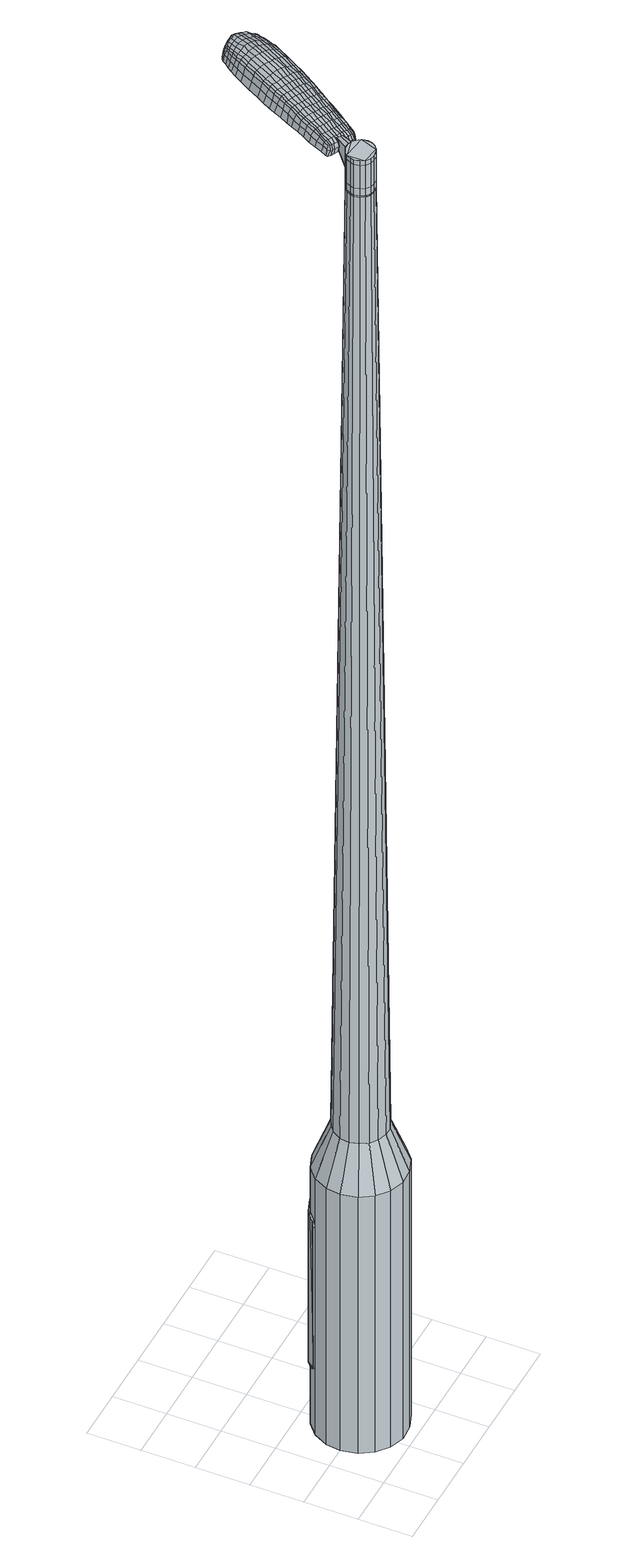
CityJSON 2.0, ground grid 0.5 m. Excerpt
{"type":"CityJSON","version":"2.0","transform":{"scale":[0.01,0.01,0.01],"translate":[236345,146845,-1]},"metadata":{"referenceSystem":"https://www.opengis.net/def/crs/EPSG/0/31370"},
"CityObjects":{
"object1":{"type":"GenericCityObject","attributes":{"cluster":492,"mean_distance_to_centroid":0.286,"new_centroid_x":236345.64,"new_centroid_y":146845.49,"mean_distance_to_camera":8.13,"H1":19.15,"H2":19.82,"Z_final":113.29,"cluster2":-1,"proj_x":236351.49,"proj_y":146848.65,"id_line":56279,"bearing_l":151.65,"distance":6.65,"orientation":"right","G_obj":61.65},"geometry":[{"type":"MultiSurface","lod":"2","boundaries":[[[0,1,2,3]],[[1,4,5,2]],[[4,6,7,5]],[[6,8,9,7]],[[8,10,11,9]],[[10,12,13,11]],[[12,14,15,13]],[[14,16,17,15]],[[16,18,19,17]],[[18,20,21,19]],[[20,22,23,21]],[[22,24,25,23]],[[24,26,27,25]],[[26,28,29,27]],[[28,30,31,29]],[[30,32,33,31]],[[32,34,35,33]],[[34,0,3,35]],[[36,37,38,39]],[[38,40,41,42]],[[41,43,42]],[[42,44,45,46]],[[45,47,46]],[[46,48,49,50]],[[49,51,50]],[[42,46,50,38]],[[50,52,39,38]],[[53,36,39]],[[2,5,7,35]],[[7,9,11,15]],[[11,13,15]],[[15,17,19,23]],[[19,21,23]],[[23,25,27,31]],[[27,29,31]],[[15,23,31,7]],[[31,33,35,7]],[[3,2,35]],[[1,0,54,55]],[[0,34,56,54]],[[34,32,57,56]],[[32,30,58,57]],[[30,28,59,58]],[[28,26,60,59]],[[26,24,61,60]],[[24,22,62,61]],[[22,20,63,62]],[[20,18,64,63]],[[18,16,65,64]],[[16,14,66,65]],[[14,12,67,66]],[[12,10,68,67]],[[10,8,69,68]],[[8,6,70,69]],[[6,4,71,70]],[[4,1,55,71]],[[55,54,72,73]],[[54,56,74,72]],[[56,57,75,74]],[[57,58,76,75]],[[58,59,77,76]],[[59,60,78,77]],[[60,61,79,78]],[[61,62,80,79]],[[62,63,81,80]],[[63,64,82,81]],[[64,65,83,82]],[[65,66,84,83]],[[66,67,85,84]],[[67,68,86,85]],[[68,69,87,86]],[[69,70,88,87]],[[70,71,89,88]],[[71,55,73,89]],[[90,91,92,73]],[[74,93,91,90]],[[75,94,93,74]],[[95,96,94,75]],[[77,97,96,95]],[[78,98,97,77]],[[79,99,98,78]],[[80,100,99,79]],[[101,102,100,80]],[[103,104,102,101]],[[83,105,104,103]],[[84,106,105,83]],[[85,107,106,84]],[[108,109,107,85]],[[87,110,109,108]],[[111,112,110,87]],[[113,114,112,111]],[[73,92,114,113]],[[115,116,117,118]],[[119,115,118,120]],[[121,119,120,122]],[[123,121,122,124]],[[125,123,124,126]],[[127,125,126,128]],[[129,127,128,130]],[[131,129,130,132]],[[133,131,132,134]],[[135,133,134,136]],[[137,135,136,138]],[[139,137,138,140]],[[141,139,140,142]],[[143,141,142,144]],[[145,143,144,146]],[[147,145,146,148]],[[72,90,73]],[[72,74,90]],[[76,95,75]],[[76,77,95]],[[81,101,80]],[[81,82,103,101]],[[82,83,103]],[[86,108,85]],[[86,87,108]],[[88,111,87]],[[88,89,113,111]],[[89,73,113]],[[149,92,91]],[[150,114,92]],[[150,151,112,114]],[[151,110,112]],[[152,109,110]],[[152,107,109]],[[153,104,105]],[[153,154,102,104]],[[154,100,102]],[[155,96,97]],[[155,94,96]],[[149,91,93]],[[39,52,147,156]],[[92,149,157,148]],[[53,39,156,116]],[[149,93,117,157]],[[36,53,116,115]],[[93,94,118,117]],[[37,36,115,119]],[[94,155,120,118]],[[38,37,119,121]],[[155,97,122,120]],[[40,38,121,123]],[[97,98,124,122]],[[41,40,123,125]],[[98,99,126,124]],[[43,41,125,127]],[[99,100,128,126]],[[42,43,127,129]],[[100,154,130,128]],[[44,42,129,131]],[[154,153,132,130]],[[45,44,131,133]],[[153,105,134,132]],[[47,45,133,135]],[[105,106,136,134]],[[46,47,135,137]],[[106,107,138,136]],[[48,46,137,139]],[[107,152,140,138]],[[49,48,139,141]],[[152,110,142,140]],[[51,49,141,143]],[[110,151,144,142]],[[50,51,143,145]],[[151,150,146,144]],[[52,50,145,147]],[[150,92,148,146]],[[147,148,158,159]],[[148,157,160,158]],[[157,117,161,160]],[[117,116,162,161]],[[116,156,163,162]],[[156,147,159,163]],[[164,165,166,167]],[[168,164,167,169]],[[164,168,170,171]],[[165,164,171,172]],[[173,174,175,176]],[[177,173,176,178]],[[173,177,179,180]],[[174,173,180,181]],[[182,183,184,185]],[[186,182,185,187]],[[182,186,188,189]],[[183,182,189,190]],[[191,192,193,194]],[[195,191,194,196]],[[191,195,197,198]],[[192,191,198,199]],[[200,201,202,203]],[[204,200,203,205]],[[200,204,206,207]],[[201,200,207,208]],[[209,210,211,212]],[[213,209,212,214]],[[209,213,215,216]],[[210,209,216,217]],[[218,219,220,221]],[[210,218,221,211]],[[218,210,217,222]],[[219,218,222,223]],[[224,225,226,227]],[[219,224,227,220]],[[224,219,223,228]],[[225,224,228,229]],[[230,168,169,231]],[[225,230,231,226]],[[230,225,229,232]],[[168,230,232,170]],[[233,234,235,236]],[[237,233,236,238]],[[233,237,239,240]],[[234,233,240,241]],[[242,243,244,245]],[[234,242,245,235]],[[242,234,241,246]],[[243,242,246,247]],[[248,249,250,251]],[[243,248,251,244]],[[248,243,247,252]],[[249,248,252,253]],[[254,255,256,257]],[[249,254,257,250]],[[254,249,253,258]],[[255,254,258,259]],[[260,165,172,261]],[[255,260,261,256]],[[260,255,259,262]],[[165,260,262,166]],[[263,264,265,266]],[[267,263,266,268]],[[263,267,269,270]],[[264,263,270,271]],[[272,273,274,275]],[[264,272,275,265]],[[272,264,271,276]],[[273,272,276,277]],[[278,279,280,281]],[[273,278,281,274]],[[278,273,277,282]],[[279,278,282,283]],[[284,177,178,285]],[[279,284,285,280]],[[284,279,283,286]],[[177,284,286,179]],[[287,288,289,290]],[[291,287,290,292]],[[287,291,293,294]],[[288,287,294,295]],[[296,297,298,299]],[[288,296,299,289]],[[296,288,295,300]],[[297,296,300,301]],[[302,303,304,305]],[[297,302,305,298]],[[302,297,301,306]],[[303,302,306,307]],[[308,309,310,311]],[[303,308,311,304]],[[308,303,307,312]],[[309,308,312,313]],[[314,174,181,315]],[[309,314,315,310]],[[314,309,313,316]],[[174,314,316,175]],[[317,203,202,318]],[[319,317,318,320]],[[317,319,321,322]],[[203,317,322,205]],[[323,319,320,324]],[[325,323,324,326]],[[323,325,327,328]],[[319,323,328,321]],[[329,325,326,330]],[[331,329,330,332]],[[329,331,333,334]],[[325,329,334,327]],[[335,331,332,336]],[[337,335,336,338]],[[335,337,339,340]],[[331,335,340,333]],[[341,337,338,342]],[[192,341,342,193]],[[341,192,199,343]],[[337,341,343,339]],[[344,345,190,189]],[[346,344,189,188]],[[344,346,347,348]],[[345,344,348,349]],[[350,351,349,348]],[[352,350,348,347]],[[350,352,353,354]],[[351,350,354,355]],[[356,357,355,354]],[[358,356,354,353]],[[356,358,359,360]],[[357,356,360,361]],[[362,363,361,360]],[[364,362,360,359]],[[362,364,197,195]],[[363,362,195,196]],[[365,366,367,368]],[[267,365,368,269]],[[365,267,268,369]],[[366,365,369,370]],[[371,186,187,372]],[[366,371,372,367]],[[371,366,370,373]],[[186,371,373,188]],[[374,375,376,377]],[[213,374,377,215]],[[374,213,214,378]],[[375,374,378,379]],[[380,381,382,383]],[[375,380,383,376]],[[380,375,379,384]],[[381,380,384,385]],[[386,183,190,387]],[[381,386,387,382]],[[386,381,385,388]],[[183,386,388,184]],[[389,390,391,392]],[[171,389,392,172]],[[389,171,170,393]],[[390,389,393,394]],[[395,396,397,398]],[[390,395,398,391]],[[395,390,394,399]],[[396,395,399,400]],[[401,194,193,402]],[[396,401,402,397]],[[401,396,400,403]],[[194,401,403,196]],[[404,405,406,407]],[[176,404,407,178]],[[404,176,175,408]],[[405,404,408,409]],[[410,198,197,411]],[[405,410,411,406]],[[410,405,409,412]],[[198,410,412,199]],[[413,414,415,416]],[[291,413,416,293]],[[413,291,292,417]],[[414,413,417,418]],[[419,204,205,420]],[[414,419,420,415]],[[419,414,418,421]],[[204,419,421,206]],[[422,423,424,425]],[[237,422,425,239]],[[422,237,238,426]],[[423,422,426,427]],[[428,429,430,431]],[[423,428,431,424]],[[428,423,427,432]],[[429,428,432,433]],[[434,201,208,435]],[[429,434,435,430]],[[434,429,433,436]],[[201,434,436,202]],[[437,438,427,426]],[[236,437,426,238]],[[437,236,235,439]],[[438,437,439,440]],[[441,442,433,432]],[[438,441,432,427]],[[441,438,440,443]],[[442,441,443,444]],[[445,318,202,436]],[[442,445,436,433]],[[445,442,444,446]],[[318,445,446,320]],[[447,448,449,450]],[[294,447,450,295]],[[447,294,293,416]],[[448,447,416,415]],[[451,322,321,452]],[[448,451,452,449]],[[451,448,415,420]],[[322,451,420,205]],[[453,454,440,439]],[[245,453,439,235]],[[453,245,244,455]],[[454,453,455,456]],[[457,458,444,443]],[[454,457,443,440]],[[457,454,456,459]],[[458,457,459,460]],[[461,324,320,446]],[[458,461,446,444]],[[461,458,460,462]],[[324,461,462,326]],[[463,464,465,466]],[[300,463,466,301]],[[463,300,295,450]],[[464,463,450,449]],[[467,328,327,468]],[[464,467,468,465]],[[467,464,449,452]],[[328,467,452,321]],[[469,470,456,455]],[[251,469,455,244]],[[469,251,250,471]],[[470,469,471,472]],[[473,474,460,459]],[[470,473,459,456]],[[473,470,472,475]],[[474,473,475,476]],[[477,330,326,462]],[[474,477,462,460]],[[477,474,476,478]],[[330,477,478,332]],[[479,480,481,482]],[[306,479,482,307]],[[479,306,301,466]],[[480,479,466,465]],[[483,334,333,484]],[[480,483,484,481]],[[483,480,465,468]],[[334,483,468,327]],[[485,486,472,471]],[[257,485,471,250]],[[485,257,256,487]],[[486,485,487,488]],[[489,490,476,475]],[[486,489,475,472]],[[489,486,488,491]],[[490,489,491,492]],[[493,336,332,478]],[[490,493,478,476]],[[493,490,492,494]],[[336,493,494,338]],[[495,496,497,498]],[[312,495,498,313]],[[495,312,307,482]],[[496,495,482,481]],[[499,340,339,500]],[[496,499,500,497]],[[499,496,481,484]],[[340,499,484,333]],[[501,502,488,487]],[[261,501,487,256]],[[501,261,172,392]],[[502,501,392,391]],[[503,504,492,491]],[[502,503,491,488]],[[503,502,391,398]],[[504,503,398,397]],[[505,342,338,494]],[[504,505,494,492]],[[505,504,397,402]],[[342,505,402,193]],[[506,507,409,408]],[[316,506,408,175]],[[506,316,313,498]],[[507,506,498,497]],[[508,343,199,412]],[[507,508,412,409]],[[508,507,497,500]],[[343,508,500,339]],[[509,510,370,369]],[[266,509,369,268]],[[509,266,265,511]],[[510,509,511,512]],[[513,346,188,373]],[[510,513,373,370]],[[513,510,512,514]],[[346,513,514,347]],[[515,516,517,518]],[[216,515,518,217]],[[515,216,215,377]],[[516,515,377,376]],[[519,520,521,522]],[[516,519,522,517]],[[519,516,376,383]],[[520,519,383,382]],[[523,345,349,524]],[[520,523,524,521]],[[523,520,382,387]],[[345,523,387,190]],[[525,526,512,511]],[[275,525,511,265]],[[525,275,274,527]],[[526,525,527,528]],[[529,352,347,514]],[[526,529,514,512]],[[529,526,528,530]],[[352,529,530,353]],[[531,532,533,534]],[[222,531,534,223]],[[531,222,217,518]],[[532,531,518,517]],[[535,536,537,538]],[[532,535,538,533]],[[535,532,517,522]],[[536,535,522,521]],[[539,351,355,540]],[[536,539,540,537]],[[539,536,521,524]],[[351,539,524,349]],[[541,542,528,527]],[[281,541,527,274]],[[541,281,280,543]],[[542,541,543,544]],[[545,358,353,530]],[[542,545,530,528]],[[545,542,544,546]],[[358,545,546,359]],[[547,548,549,550]],[[228,547,550,229]],[[547,228,223,534]],[[548,547,534,533]],[[551,552,553,554]],[[548,551,554,549]],[[551,548,533,538]],[[552,551,538,537]],[[555,357,361,556]],[[552,555,556,553]],[[555,552,537,540]],[[357,555,540,355]],[[557,558,544,543]],[[285,557,543,280]],[[557,285,178,407]],[[558,557,407,406]],[[559,364,359,546]],[[558,559,546,544]],[[559,558,406,411]],[[364,559,411,197]],[[560,561,394,393]],[[232,560,393,170]],[[560,232,229,550]],[[561,560,550,549]],[[562,563,400,399]],[[561,562,399,394]],[[562,561,549,554]],[[563,562,554,553]],[[564,363,196,403]],[[563,564,403,400]],[[564,563,553,556]],[[363,564,556,361]],[[565,566,567,568]],[[568,567,569,570]],[[571,569,567,572]],[[572,567,566,573]],[[574,575,576,577]],[[577,576,578,579]],[[580,578,576,581]],[[581,576,575,582]],[[583,584,585,586]],[[586,585,587,588]],[[589,587,585,590]],[[590,585,584,591]],[[592,593,594,595]],[[595,594,596,597]],[[598,596,594,599]],[[599,594,593,600]],[[601,602,603,604]],[[604,603,605,606]],[[607,605,603,608]],[[608,603,602,609]],[[610,611,612,613]],[[613,612,614,615]],[[616,614,612,617]],[[617,612,611,618]],[[619,620,621,622]],[[622,621,611,610]],[[618,611,621,623]],[[623,621,620,624]],[[625,626,627,628]],[[628,627,620,619]],[[624,620,627,629]],[[629,627,626,630]],[[570,569,631,632]],[[632,631,626,625]],[[630,626,631,633]],[[633,631,569,571]],[[634,635,636,637]],[[637,636,638,639]],[[640,638,636,641]],[[641,636,635,642]],[[643,644,645,646]],[[646,645,635,634]],[[642,635,645,647]],[[647,645,644,648]],[[649,650,651,652]],[[652,651,644,643]],[[648,644,651,653]],[[653,651,650,654]],[[655,656,657,658]],[[658,657,650,649]],[[654,650,657,659]],[[659,657,656,660]],[[573,566,661,662]],[[662,661,656,655]],[[660,656,661,663]],[[663,661,566,565]],[[664,665,666,667]],[[667,666,668,669]],[[670,668,666,671]],[[671,666,665,672]],[[673,674,675,676]],[[676,675,665,664]],[[672,665,675,677]],[[677,675,674,678]],[[679,680,681,682]],[[682,681,674,673]],[[678,674,681,683]],[[683,681,680,684]],[[579,578,685,686]],[[686,685,680,679]],[[684,680,685,687]],[[687,685,578,580]],[[688,689,690,691]],[[691,690,692,693]],[[694,692,690,695]],[[695,690,689,696]],[[697,698,699,700]],[[700,699,689,688]],[[696,689,699,701]],[[701,699,698,702]],[[703,704,705,706]],[[706,705,698,697]],[[702,698,705,707]],[[707,705,704,708]],[[709,710,711,712]],[[712,711,704,703]],[[708,704,711,713]],[[713,711,710,714]],[[582,575,715,716]],[[716,715,710,709]],[[714,710,715,717]],[[717,715,575,574]],[[601,604,718,719]],[[719,718,720,721]],[[722,720,718,723]],[[723,718,604,606]],[[721,720,724,725]],[[725,724,726,727]],[[728,726,724,729]],[[729,724,720,722]],[[727,726,730,731]],[[731,730,732,733]],[[734,732,730,735]],[[735,730,726,728]],[[733,732,736,737]],[[737,736,738,739]],[[740,738,736,741]],[[741,736,732,734]],[[739,738,742,743]],[[743,742,593,592]],[[600,593,742,744]],[[744,742,738,740]],[[591,745,746,590]],[[590,746,747,589]],[[748,747,746,749]],[[749,746,745,750]],[[750,751,752,749]],[[749,752,753,748]],[[754,753,752,755]],[[755,752,751,756]],[[756,757,758,755]],[[755,758,759,754]],[[760,759,758,761]],[[761,758,757,762]],[[762,763,764,761]],[[761,764,765,760]],[[598,765,764,596]],[[596,764,763,597]],[[766,767,768,769]],[[769,768,668,670]],[[669,668,768,770]],[[770,768,767,771]],[[588,587,772,773]],[[773,772,767,766]],[[771,767,772,774]],[[774,772,587,589]],[[775,776,777,778]],[[778,777,614,616]],[[615,614,777,779]],[[779,777,776,780]],[[781,782,783,784]],[[784,783,776,775]],[[780,776,783,785]],[[785,783,782,786]],[[591,584,787,788]],[[788,787,782,781]],[[786,782,787,789]],[[789,787,584,583]],[[790,791,792,793]],[[793,792,572,573]],[[571,572,792,794]],[[794,792,791,795]],[[796,797,798,799]],[[799,798,791,790]],[[795,791,798,800]],[[800,798,797,801]],[[592,595,802,803]],[[803,802,797,796]],[[801,797,802,804]],[[804,802,595,597]],[[805,806,807,808]],[[808,807,577,579]],[[574,577,807,809]],[[809,807,806,810]],[[598,599,811,812]],[[812,811,806,805]],[[810,806,811,813]],[[813,811,599,600]],[[814,815,816,817]],[[817,816,692,694]],[[693,692,816,818]],[[818,816,815,819]],[[606,605,820,821]],[[821,820,815,814]],[[819,815,820,822]],[[822,820,605,607]],[[823,824,825]],[[825,824,638,640]],[[639,638,824,826]],[[827,828,829,830]],[[830,829,824,823]],[[826,824,829,831]],[[831,829,828,832]],[[609,602,833,834]],[[834,833,828,827]],[[832,828,833,835]],[[835,833,602,601]],[[826,836,637,639]],[[634,637,836,837]],[[837,836,838]],[[832,839,840,831]],[[831,840,836,826]],[[838,836,840,841]],[[841,840,839,842]],[[601,719,843,835]],[[835,843,839,832]],[[842,839,843,844]],[[844,843,719,721]],[[845,846,847,848]],[[848,847,695,696]],[[694,695,847,817]],[[817,847,846,814]],[[722,723,849,850]],[[850,849,846,845]],[[814,846,849,821]],[[821,849,723,606]],[[838,851,852,837]],[[837,852,646,634]],[[643,646,852,853]],[[853,852,851,854]],[[842,855,856,841]],[[841,856,851,838]],[[854,851,856,857]],[[857,856,855,858]],[[721,725,859,844]],[[844,859,855,842]],[[858,855,859,860]],[[860,859,725,727]],[[861,862,863,864]],[[864,863,701,702]],[[696,701,863,848]],[[848,863,862,845]],[[728,729,865,866]],[[866,865,862,861]],[[845,862,865,850]],[[850,865,729,722]],[[854,867,868,853]],[[853,868,652,643]],[[649,652,868,869]],[[869,868,867,870]],[[858,871,872,857]],[[857,872,867,854]],[[870,867,872,873]],[[873,872,871,874]],[[727,731,875,860]],[[860,875,871,858]],[[874,871,875,876]],[[876,875,731,733]],[[877,878,879,880]],[[880,879,707,708]],[[702,707,879,864]],[[864,879,878,861]],[[734,735,881,882]],[[882,881,878,877]],[[861,878,881,866]],[[866,881,735,728]],[[870,883,884,869]],[[869,884,658,649]],[[655,658,884,885]],[[885,884,883,886]],[[874,887,888,873]],[[873,888,883,870]],[[886,883,888,889]],[[889,888,887,890]],[[733,737,891,876]],[[876,891,887,874]],[[890,887,891,892]],[[892,891,737,739]],[[893,894,895,896]],[[896,895,713,714]],[[708,713,895,880]],[[880,895,894,877]],[[740,741,897,898]],[[898,897,894,893]],[[877,894,897,882]],[[882,897,741,734]],[[886,899,900,885]],[[885,900,662,655]],[[573,662,900,793]],[[793,900,899,790]],[[890,901,902,889]],[[889,902,899,886]],[[790,899,902,799]],[[799,902,901,796]],[[739,743,903,892]],[[892,903,901,890]],[[796,901,903,803]],[[803,903,743,592]],[[810,904,905,809]],[[809,905,717,574]],[[714,717,905,896]],[[896,905,904,893]],[[600,744,906,813]],[[813,906,904,810]],[[893,904,906,898]],[[898,906,744,740]],[[771,907,908,770]],[[770,908,667,669]],[[664,667,908,909]],[[909,908,907,910]],[[589,747,911,774]],[[774,911,907,771]],[[910,907,911,912]],[[912,911,747,748]],[[913,914,915,916]],[[916,915,617,618]],[[616,617,915,778]],[[778,915,914,775]],[[917,918,919,920]],[[920,919,914,913]],[[775,914,919,784]],[[784,919,918,781]],[[750,745,921,922]],[[922,921,918,917]],[[781,918,921,788]],[[788,921,745,591]],[[910,923,924,909]],[[909,924,676,664]],[[673,676,924,925]],[[925,924,923,926]],[[748,753,927,912]],[[912,927,923,910]],[[926,923,927,928]],[[928,927,753,754]],[[929,930,931,932]],[[932,931,623,624]],[[618,623,931,916]],[[916,931,930,913]],[[933,934,935,936]],[[936,935,930,929]],[[913,930,935,920]],[[920,935,934,917]],[[756,751,937,938]],[[938,937,934,933]],[[917,934,937,922]],[[922,937,751,750]],[[926,939,940,925]],[[925,940,682,673]],[[679,682,940,941]],[[941,940,939,942]],[[754,759,943,928]],[[928,943,939,926]],[[942,939,943,944]],[[944,943,759,760]],[[945,946,947,948]],[[948,947,629,630]],[[624,629,947,932]],[[932,947,946,929]],[[949,950,951,952]],[[952,951,946,945]],[[929,946,951,936]],[[936,951,950,933]],[[762,757,953,954]],[[954,953,950,949]],[[933,950,953,938]],[[938,953,757,756]],[[942,955,956,941]],[[941,956,686,679]],[[579,686,956,808]],[[808,956,955,805]],[[760,765,957,944]],[[944,957,955,942]],[[805,955,957,812]],[[812,957,765,598]],[[795,958,959,794]],[[794,959,633,571]],[[630,633,959,948]],[[948,959,958,945]],[[801,960,961,800]],[[800,961,958,795]],[[945,958,961,952]],[[952,961,960,949]],[[597,763,962,804]],[[804,962,960,801]],[[949,960,962,954]],[[954,962,763,762]],[[565,568,167,166]],[[568,570,169,167]],[[580,581,180,179]],[[581,582,181,180]],[[583,586,185,184]],[[586,588,187,185]],[[607,608,207,206]],[[608,609,208,207]],[[610,613,212,211]],[[613,615,214,212]],[[619,622,221,220]],[[622,610,211,221]],[[625,628,227,226]],[[628,619,220,227]],[[570,632,231,169]],[[632,625,226,231]],[[640,641,240,239]],[[641,642,241,240]],[[642,647,246,241]],[[647,648,247,246]],[[648,653,252,247]],[[653,654,253,252]],[[654,659,258,253]],[[659,660,259,258]],[[660,663,262,259]],[[663,565,166,262]],[[670,671,270,269]],[[671,672,271,270]],[[672,677,276,271]],[[677,678,277,276]],[[678,683,282,277]],[[683,684,283,282]],[[684,687,286,283]],[[687,580,179,286]],[[688,691,290,289]],[[691,693,292,290]],[[697,700,299,298]],[[700,688,289,299]],[[703,706,305,304]],[[706,697,298,305]],[[709,712,311,310]],[[712,703,304,311]],[[582,716,315,181]],[[716,709,310,315]],[[766,769,368,367]],[[769,670,269,368]],[[588,773,372,187]],[[773,766,367,372]],[[615,779,378,214]],[[779,780,379,378]],[[780,785,384,379]],[[785,786,385,384]],[[786,789,388,385]],[[789,583,184,388]],[[693,818,417,292]],[[818,819,418,417]],[[819,822,421,418]],[[822,607,206,421]],[[823,825,425,424]],[[825,640,239,425]],[[827,830,431,430]],[[830,823,424,431]],[[609,834,435,208]],[[834,827,430,435]],[[963,964,965,966]],[[967,968,966,965]],[[969,970,971,972]],[[973,974,975,976]],[[964,977,978,965]],[[979,967,965,978]],[[980,969,972,981]],[[982,983,974,973]],[[977,984,985,978]],[[985,986,979,978]],[[987,980,981,988]],[[989,983,982,990]],[[984,991,992,985]],[[992,993,986,985]],[[994,987,988,995]],[[996,989,990,997]],[[998,999,1000,1001]],[[1002,1003,999,998]],[[1002,1004,1005,1003]],[[1004,1006,1007,1005]],[[1008,1009,1010,1011]],[[1012,1013,1009,1008]],[[1014,1015,1013,1012]],[[1016,1017,1015,1014]],[[1011,1000,999,1008]],[[1008,999,1003,1012]],[[1003,1005,1014,1012]],[[1005,1007,1016,1014]],[[972,971,968,967]],[[981,972,967,979]],[[986,988,981,979]],[[993,995,988,986]],[[973,976,970,969]],[[982,973,969,980]],[[990,982,980,987]],[[997,990,987,994]],[[974,998,1001,975]],[[983,1002,998,974]],[[1004,1002,983,989]],[[1006,1004,989,996]],[[1018,1019,1020,1021]],[[1020,1022,1023,1024]],[[1020,1024,1025,1026]],[[1020,1026,1021]],[[1027,1018,1021,1028]],[[1029,1028,1021,1030]],[[1031,1030,1021]],[[1032,1020,1019,1033]],[[1034,1032,1033,1035]],[[1036,1034,1035,1037]],[[1038,1036,1037,1039]],[[1040,1038,1039,1041]],[[1041,1042,1043,1044]],[[1041,1044,1045,1046]],[[1041,1046,1047,1048]],[[1047,1049,1050,1051]],[[1047,1051,1052,1053]],[[1047,1053,1048]],[[1041,1048,1040]],[[1054,1055,1019,1018]],[[1056,1057,1022,1020]],[[1058,1059,1031,1021]],[[1055,1060,1033,1019]],[[1061,1056,1020,1032]],[[1060,1062,1035,1033]],[[1063,1061,1032,1034]],[[1062,1064,1037,1035]],[[1065,1063,1034,1036]],[[1064,1066,1039,1037]],[[1067,1065,1036,1038]],[[1066,1068,1041,1039]],[[1069,1067,1038,1040]],[[1068,1070,1042,1041]],[[1071,1072,1049,1047]],[[1073,1069,1040,1048]],[[1043,1042,1070,1074]],[[1044,1043,1074,1075]],[[1045,1044,1075,1076]],[[1046,1045,1076,1077]],[[1047,1046,1077,1071]],[[1078,1054,1018,1027]],[[1079,1078,1027,1028]],[[1080,1079,1028,1029]],[[1081,1080,1029,1030]],[[1059,1081,1030,1031]],[[1023,1022,1057,1082]],[[1050,1049,1072,1083]],[[1024,1023,1082,1084]],[[1025,1024,1084,1085]],[[1026,1025,1085,1086]],[[1021,1026,1086,1058]],[[1051,1050,1083,1087]],[[1052,1051,1087,1088]],[[1053,1052,1088,1089]],[[1048,1053,1089,1073]]]}]}
},
"vertices":[
[83,88,384],[95,79,384],[95,79,96],[83,88,96],[103,67,384],[103,67,96],[106,52,384],[106,52,96],[103,38,384],[103,38,96],[97,25,384],[97,25,96],[86,15,384],[86,15,96],[72,10,384],[72,10,96],[57,9,384],[57,9,96],[43,14,384],[43,14,96],[32,23,384],[32,23,96],[24,35,384],[24,35,96],[21,50,384],[21,50,96],[23,64,384],[23,64,96],[30,77,384],[30,77,96],[41,87,384],[41,87,96],[55,92,384],[55,92,96],[69,93,384],[69,93,96],[61,64,1524],[56,62,1524],[53,59,1524],[70,63,1524],[51,55,1524],[50,51,1524],[53,42,1524],[51,46,1524],[57,39,1524],[61,38,1524],[70,40,1524],[66,38,1524],[74,43,1524],[76,47,1524],[76,56,1524],[77,51,1524],[73,60,1524],[65,64,1524],[75,73,429],[82,68,429],[67,76,429],[58,76,429],[50,72,429],[44,67,429],[39,59,429],[38,50,429],[40,42,429],[44,34,429],[51,29,429],[60,26,429],[68,26,429],[77,30,429],[83,35,429],[87,43,429],[88,52,429],[87,60,429],[70,63,1483],[73,60,1483],[65,64,1483],[61,64,1483],[56,62,1483],[53,59,1483],[51,55,1483],[50,51,1483],[51,46,1483],[53,42,1483],[57,39,1483],[61,38,1483],[66,38,1483],[70,40,1483],[74,43,1483],[76,47,1483],[77,51,1483],[76,56,1483],[69,62,1483],[69,62,1485],[73,60,1485],[65,64,1485],[61,64,1485],[57,62,1483],[57,62,1485],[53,59,1485],[51,55,1485],[50,51,1485],[51,46,1485],[54,42,1483],[54,42,1485],[57,40,1483],[57,40,1485],[61,38,1485],[66,38,1485],[70,40,1485],[73,43,1483],[73,43,1485],[76,47,1485],[76,51,1483],[76,51,1485],[75,56,1483],[75,56,1485],[61,64,1519],[65,64,1519],[65,64,1493],[61,64,1493],[56,62,1519],[56,62,1493],[53,59,1519],[53,59,1493],[51,55,1519],[51,55,1493],[50,51,1519],[50,51,1493],[51,46,1519],[51,46,1493],[53,42,1519],[53,42,1493],[57,39,1519],[57,39,1493],[61,38,1519],[61,38,1493],[66,38,1519],[66,38,1493],[70,40,1519],[70,40,1493],[74,43,1519],[74,43,1493],[76,47,1519],[76,47,1493],[77,51,1519],[77,51,1493],[76,56,1519],[76,56,1493],[73,60,1519],[73,60,1493],[70,63,1485],[76,56,1485],[77,51,1485],[74,43,1485],[57,39,1485],[53,42,1485],[56,62,1485],[70,63,1519],[70,63,1493],[81,78,1513],[81,78,1518],[79,79,1513],[76,81,1513],[76,81,1518],[79,79,1518],[131,135,1519],[127,129,1518],[129,129,1509],[133,136,1510],[135,143,1519],[137,143,1510],[133,143,1526],[129,135,1525],[125,129,1525],[97,154,1519],[94,147,1518],[95,146,1525],[98,152,1525],[101,161,1519],[102,160,1526],[100,163,1510],[96,156,1510],[93,149,1509],[147,210,1519],[151,208,1519],[151,209,1513],[148,211,1513],[143,211,1519],[144,212,1513],[143,209,1524],[147,209,1524],[150,207,1524],[112,145,1530],[109,138,1529],[112,137,1529],[115,143,1530],[117,153,1531],[120,151,1531],[113,155,1530],[109,146,1530],[106,140,1529],[74,74,1512],[77,72,1512],[77,73,1517],[75,75,1517],[72,75,1512],[72,76,1517],[72,76,1506],[75,74,1506],[77,73,1506],[158,188,1519],[157,185,1519],[158,185,1512],[159,188,1512],[158,190,1518],[160,190,1512],[157,190,1522],[157,188,1523],[155,185,1524],[155,180,1519],[153,175,1519],[154,176,1512],[157,181,1512],[153,181,1524],[151,175,1525],[150,170,1519],[146,163,1519],[148,163,1511],[152,170,1511],[149,170,1526],[145,163,1526],[141,153,1519],[143,153,1510],[139,153,1526],[92,72,1513],[96,79,1513],[95,79,1518],[91,72,1517],[89,68,1512],[89,69,1516],[90,68,1506],[94,73,1507],[98,79,1507],[100,85,1514],[104,91,1515],[103,91,1520],[99,85,1519],[102,85,1507],[106,92,1507],[108,98,1515],[112,104,1516],[110,104,1522],[107,98,1521],[110,98,1508],[114,104,1508],[116,110,1517],[120,117,1517],[118,117,1524],[114,110,1523],[118,111,1508],[122,117,1509],[124,123,1518],[122,123,1524],[126,123,1509],[127,206,1519],[125,203,1519],[126,202,1524],[128,205,1523],[128,207,1518],[129,207,1522],[128,209,1512],[126,207,1512],[124,204,1512],[122,199,1519],[119,194,1519],[120,193,1525],[123,198,1524],[121,200,1512],[118,196,1512],[116,189,1519],[112,182,1519],[113,181,1526],[117,188,1526],[115,191,1511],[111,184,1511],[107,172,1519],[107,170,1526],[106,174,1510],[66,87,1513],[69,94,1513],[68,95,1507],[65,88,1507],[64,82,1512],[63,83,1506],[65,82,1516],[66,86,1517],[70,92,1518],[72,101,1514],[75,107,1515],[75,109,1507],[71,102,1507],[73,99,1519],[76,106,1520],[78,114,1515],[81,121,1516],[81,123,1508],[78,116,1508],[79,113,1521],[82,119,1522],[85,128,1517],[88,134,1517],[87,136,1509],[84,129,1508],[86,126,1523],[89,133,1524],[91,141,1518],[90,143,1509],[92,139,1524],[77,79,1519],[80,78,1519],[81,86,1520],[83,85,1520],[78,87,1520],[75,81,1519],[84,92,1522],[87,91,1522],[88,99,1523],[90,98,1523],[85,101,1523],[82,94,1521],[91,106,1524],[94,104,1524],[95,112,1525],[97,111,1525],[92,114,1525],[89,107,1524],[98,119,1526],[101,117,1526],[102,125,1527],[105,124,1527],[99,127,1527],[95,120,1526],[105,132,1528],[108,130,1528],[102,133,1528],[145,206,1527],[148,204,1527],[141,207,1526],[139,203,1527],[143,202,1528],[146,200,1528],[140,196,1529],[143,194,1529],[136,198,1528],[133,191,1530],[137,190,1530],[140,188,1530],[133,183,1531],[136,182,1531],[129,185,1530],[125,177,1531],[129,175,1531],[132,174,1531],[123,164,1531],[126,162,1531],[119,166,1531],[130,209,1518],[133,210,1519],[133,211,1513],[130,210,1513],[130,207,1523],[133,208,1523],[138,211,1519],[138,212,1513],[138,209,1524],[159,193,1518],[158,195,1518],[157,194,1523],[157,192,1523],[160,193,1513],[159,196,1513],[157,199,1519],[156,203,1519],[155,201,1524],[156,198,1523],[158,199,1513],[156,203,1513],[153,206,1519],[153,204,1524],[154,206,1513],[128,136,1528],[126,137,1528],[122,130,1528],[124,129,1527],[132,143,1528],[130,144,1529],[124,138,1529],[121,140,1530],[117,133,1529],[120,132,1528],[128,146,1529],[125,148,1530],[118,141,1530],[115,135,1529],[123,149,1531],[99,151,1528],[101,150,1529],[105,158,1529],[103,159,1528],[96,145,1527],[98,144,1528],[105,148,1529],[109,156,1530],[102,142,1528],[64,79,1512],[65,78,1512],[66,79,1517],[65,80,1517],[63,81,1506],[65,79,1506],[68,77,1512],[69,78,1517],[68,78,1506],[87,67,1512],[86,67,1512],[87,68,1506],[88,67,1506],[87,68,1517],[86,69,1517],[84,68,1512],[81,70,1512],[82,70,1506],[85,69,1506],[84,70,1517],[82,71,1517],[79,71,1512],[80,72,1506],[79,72,1517],[90,73,1519],[88,73,1519],[94,79,1520],[92,80,1520],[86,74,1519],[84,76,1519],[90,81,1520],[88,82,1520],[82,77,1519],[85,83,1520],[67,85,1519],[69,84,1519],[72,91,1520],[71,92,1520],[72,82,1519],[75,89,1520],[97,85,1521],[96,86,1521],[101,92,1522],[100,93,1522],[94,87,1521],[91,89,1521],[98,94,1522],[95,95,1523],[89,90,1522],[93,96,1523],[74,98,1521],[76,97,1521],[79,104,1522],[77,105,1522],[79,96,1521],[82,102,1522],[105,98,1523],[104,99,1523],[109,104,1524],[107,105,1524],[101,100,1523],[99,102,1524],[105,107,1525],[103,108,1525],[96,103,1524],[100,109,1525],[80,112,1523],[82,111,1523],[85,117,1524],[83,118,1524],[85,109,1524],[89,116,1525],[113,111,1525],[111,112,1525],[117,117,1526],[115,118,1526],[109,113,1526],[106,114,1526],[113,119,1527],[110,121,1527],[104,116,1526],[107,122,1527],[87,125,1525],[89,124,1525],[92,131,1526],[90,132,1526],[92,122,1526],[95,129,1527],[120,123,1527],[119,124,1527],[116,126,1527],[114,127,1528],[111,129,1528],[93,138,1527],[95,137,1527],[98,135,1528],[129,205,1525],[132,206,1525],[127,202,1526],[130,203,1526],[136,207,1526],[134,203,1527],[156,190,1525],[156,192,1525],[154,189,1526],[155,187,1525],[155,196,1525],[154,199,1526],[152,195,1527],[153,192,1526],[151,202,1526],[149,198,1527],[125,198,1526],[127,198,1527],[121,193,1527],[124,193,1528],[131,198,1528],[128,192,1529],[153,182,1526],[152,184,1527],[149,178,1528],[150,176,1527],[151,187,1527],[149,190,1528],[146,183,1529],[148,181,1528],[146,192,1528],[143,186,1530],[118,187,1528],[121,187,1529],[114,180,1528],[117,180,1529],[125,186,1529],[121,179,1530],[147,171,1528],[146,173,1528],[142,165,1529],[144,164,1528],[145,175,1529],[142,177,1530],[138,170,1530],[140,167,1530],[139,180,1530],[135,172,1531],[109,170,1529],[111,169,1529],[115,168,1530],[138,153,1528],[137,155,1529],[134,157,1530],[132,159,1530],[129,161,1531],[128,131,1509],[126,130,1518],[129,136,1518],[131,137,1509],[134,144,1519],[136,144,1510],[132,144,1525],[128,136,1525],[124,130,1525],[97,145,1525],[96,146,1518],[99,153,1518],[100,151,1525],[103,161,1519],[104,159,1525],[102,162,1510],[98,155,1509],[95,148,1509],[150,207,1513],[149,206,1519],[147,208,1519],[147,209,1513],[143,209,1519],[143,210,1513],[142,207,1524],[146,207,1524],[149,205,1524],[112,137,1528],[109,139,1528],[113,145,1529],[115,143,1529],[117,153,1529],[120,151,1529],[114,155,1529],[109,147,1529],[106,140,1528],[78,75,1516],[78,74,1512],[75,76,1512],[76,76,1516],[73,77,1512],[73,78,1516],[73,78,1506],[76,76,1506],[78,75,1506],[156,186,1512],[155,185,1519],[156,188,1518],[158,189,1512],[156,190,1518],[158,191,1512],[155,190,1522],[155,189,1523],[154,186,1523],[153,176,1512],[151,176,1519],[153,181,1519],[155,181,1512],[152,181,1524],[149,176,1525],[147,164,1511],[145,164,1519],[148,171,1519],[150,171,1511],[147,171,1525],[143,164,1526],[139,154,1519],[141,154,1510],[138,154,1526],[93,80,1518],[95,80,1513],[91,73,1513],[90,73,1517],[88,69,1512],[88,70,1515],[89,70,1506],[92,74,1506],[96,80,1507],[101,93,1520],[103,93,1514],[99,86,1514],[97,86,1519],[100,87,1507],[104,93,1507],[109,105,1522],[110,105,1516],[106,99,1515],[105,99,1521],[108,99,1508],[112,106,1508],[116,118,1523],[118,118,1517],[114,112,1516],[113,111,1522],[116,112,1508],[120,118,1508],[122,124,1517],[120,124,1524],[124,124,1509],[127,201,1523],[126,202,1519],[128,204,1518],[129,203,1523],[130,206,1518],[130,205,1522],[129,207,1512],[128,206,1512],[126,203,1512],[121,192,1525],[121,193,1519],[124,198,1519],[125,197,1524],[123,199,1512],[120,195,1512],[115,180,1526],[114,181,1519],[118,188,1519],[118,187,1525],[117,190,1511],[113,183,1511],[108,171,1519],[109,169,1526],[108,173,1510],[70,94,1507],[71,93,1513],[68,86,1513],[67,87,1506],[66,81,1512],[65,83,1506],[67,82,1515],[68,85,1517],[71,92,1518],[76,108,1507],[77,107,1514],[74,100,1514],[73,101,1507],[75,99,1519],[78,105,1520],[83,122,1508],[83,120,1516],[80,113,1515],[80,115,1508],[81,112,1521],[84,119,1522],[89,135,1508],[90,133,1517],[86,127,1516],[86,129,1508],[87,125,1522],[90,132,1523],[93,140,1517],[92,142,1509],[94,138,1524],[78,80,1518],[80,79,1518],[81,86,1519],[83,85,1519],[79,88,1519],[75,82,1518],[85,93,1520],[87,92,1520],[88,100,1521],[91,98,1521],[86,101,1521],[82,94,1520],[92,106,1523],[94,105,1523],[95,113,1524],[98,111,1524],[92,114,1524],[89,108,1523],[99,119,1525],[101,118,1525],[102,126,1526],[105,124,1526],[99,127,1526],[96,121,1525],[106,132,1527],[108,131,1527],[103,134,1527],[148,203,1526],[145,205,1526],[141,205,1525],[139,202,1526],[143,201,1526],[146,199,1526],[143,194,1528],[140,196,1528],[136,197,1527],[133,191,1528],[136,189,1529],[139,188,1529],[136,181,1530],[133,183,1530],[130,185,1529],[125,177,1530],[129,175,1530],[132,174,1530],[126,162,1530],[123,164,1530],[119,166,1530],[133,209,1513],[134,208,1518],[131,207,1518],[130,208,1512],[131,205,1523],[134,206,1523],[138,209,1519],[138,209,1513],[138,207,1523],[155,194,1523],[156,195,1518],[157,192,1518],[155,192,1523],[158,192,1512],[157,195,1512],[153,200,1523],[154,201,1519],[155,198,1519],[154,197,1523],[156,198,1513],[155,202,1513],[152,204,1519],[151,203,1524],[152,205,1513],[122,131,1527],[126,137,1527],[127,136,1527],[123,130,1526],[131,144,1527],[130,145,1528],[117,134,1528],[121,140,1528],[123,139,1528],[120,132,1527],[128,146,1528],[125,148,1529],[118,142,1529],[115,136,1528],[122,150,1529],[106,158,1528],[102,150,1527],[101,151,1527],[104,158,1527],[97,144,1526],[99,144,1527],[106,148,1528],[110,156,1528],[102,142,1527],[67,81,1516],[66,80,1512],[65,81,1512],[66,81,1516],[65,82,1506],[66,81,1506],[69,79,1512],[70,79,1516],[69,80,1506],[88,70,1506],[87,69,1512],[88,69,1506],[87,70,1516],[83,72,1506],[82,72,1512],[85,70,1512],[86,71,1506],[85,71,1516],[82,73,1516],[80,73,1512],[81,74,1506],[80,74,1516],[89,74,1518],[93,80,1519],[92,80,1519],[84,77,1518],[87,75,1518],[90,81,1519],[88,83,1519],[82,78,1518],[86,84,1519],[73,91,1519],[70,85,1518],[69,85,1518],[72,92,1519],[72,83,1518],[76,90,1519],[96,87,1520],[97,86,1520],[101,93,1521],[100,93,1521],[92,89,1520],[94,88,1520],[98,94,1521],[95,96,1521],[89,90,1520],[93,97,1521],[79,104,1521],[76,98,1520],[75,98,1520],[78,105,1521],[79,96,1520],[82,103,1521],[104,100,1522],[104,99,1522],[108,105,1523],[107,106,1523],[99,102,1522],[101,101,1522],[105,107,1523],[103,109,1524],[97,103,1523],[100,110,1524],[86,118,1523],[83,111,1522],[82,112,1522],[85,118,1523],[86,109,1522],[89,116,1523],[111,112,1524],[112,112,1524],[116,118,1525],[115,119,1525],[106,115,1525],[109,114,1524],[113,120,1525],[110,121,1526],[104,116,1525],[107,123,1526],[92,131,1525],[89,124,1524],[88,125,1524],[91,131,1525],[92,123,1524],[96,129,1525],[118,125,1526],[119,124,1526],[114,128,1527],[116,126,1526],[111,129,1527],[96,137,1526],[94,138,1526],[99,136,1526],[132,205,1524],[130,204,1524],[128,201,1525],[130,202,1525],[137,205,1525],[135,202,1525],[153,189,1525],[154,192,1524],[154,190,1524],[153,187,1525],[151,195,1526],[152,198,1525],[154,195,1524],[152,192,1525],[150,201,1525],[148,197,1526],[128,197,1526],[126,197,1526],[122,192,1526],[124,192,1527],[132,197,1526],[128,192,1527],[148,178,1527],[151,184,1526],[151,182,1526],[149,177,1526],[145,183,1528],[148,189,1527],[150,187,1526],[147,181,1527],[146,192,1527],[142,186,1528],[121,186,1527],[119,186,1527],[115,179,1527],[117,179,1528],[125,186,1528],[121,178,1529],[142,166,1528],[145,173,1527],[146,171,1527],[142,164,1527],[137,170,1529],[141,177,1529],[144,175,1528],[140,168,1528],[139,179,1529],[135,172,1530],[112,169,1528],[110,169,1528],[115,167,1529],[136,155,1528],[137,154,1528],[131,159,1529],[134,157,1529],[129,161,1530],[89,69,1508],[83,72,1508],[99,100,1509],[106,97,1509],[110,119,1510],[118,115,1510],[130,154,1512],[138,149,1512],[129,133,1511],[121,138,1511],[138,169,1513],[144,181,1514],[152,177,1514],[146,165,1513],[77,76,1508],[92,104,1509],[103,123,1510],[121,158,1512],[113,142,1511],[130,174,1513],[136,186,1514],[71,79,1508],[85,108,1509],[95,127,1510],[113,162,1512],[105,147,1511],[129,190,1514],[122,178,1513],[65,82,1508],[78,112,1509],[87,131,1510],[105,167,1512],[96,151,1511],[121,194,1514],[114,183,1513],[150,194,1514],[151,198,1514],[157,195,1514],[158,190,1514],[143,198,1514],[145,202,1514],[135,202,1514],[139,205,1514],[128,205,1514],[133,208,1514],[151,204,1515],[150,208,1515],[151,208,1515],[155,202,1515],[147,206,1515],[149,209,1515],[143,208,1515],[148,209,1515],[140,210,1515],[147,210,1515],[38,86,334],[41,89,334],[41,89,165],[30,79,171],[38,86,165],[35,84,165],[33,82,166],[32,80,167],[31,80,169],[35,84,334],[33,82,333],[32,80,332],[31,80,331],[30,79,328],[55,94,165],[55,94,334],[70,94,165],[70,94,334],[84,89,165],[84,89,334],[96,80,165],[96,80,334],[104,68,165],[104,68,334],[105,63,334],[106,60,334],[106,57,333],[107,55,332],[107,54,331],[107,53,328],[105,63,165],[107,53,171],[107,54,169],[107,55,167],[106,57,166],[106,60,165],[40,84,334],[43,86,334],[43,86,165],[40,84,165],[32,77,171],[32,77,328],[56,91,334],[56,91,165],[70,91,334],[70,91,165],[83,87,334],[83,87,165],[94,78,334],[94,78,165],[101,67,334],[101,67,165],[102,63,334],[104,53,328],[104,53,171],[102,63,165],[103,59,334],[104,56,333],[104,54,332],[104,53,331],[37,81,334],[35,80,333],[34,78,332],[33,77,331],[37,81,165],[104,53,169],[35,80,166],[34,78,167],[33,77,169],[104,54,167],[104,56,166],[103,59,165]
]}
